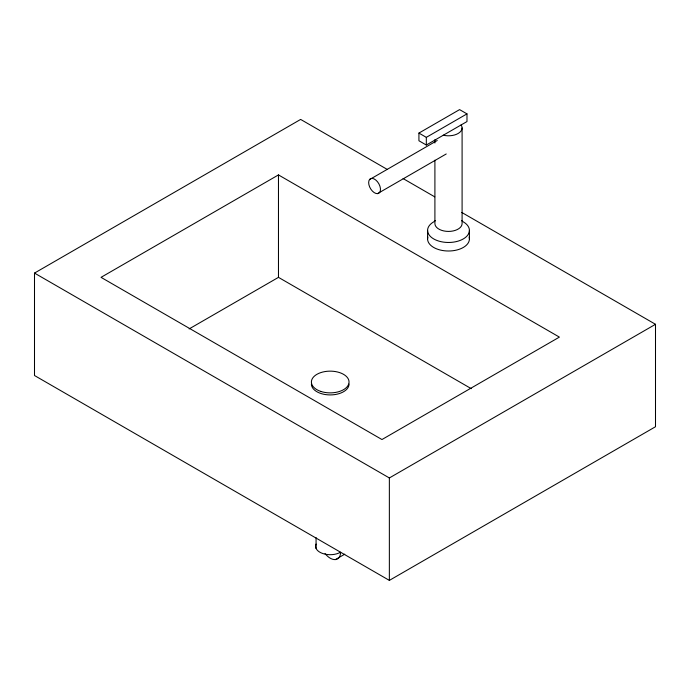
<?xml version="1.0" encoding="UTF-8"?>
<svg xmlns="http://www.w3.org/2000/svg" width="690" height="690" viewBox="0 0 690 690"><rect width="100%" height="100%" fill="white"/><g stroke="black" fill="none" stroke-linecap="round" stroke-linejoin="round"><path stroke-width="1.03" d="M435.442 220.584L433.717 221.861A20.907 12.075 0 0 0 433.717 238.938A20.907 12.075 0 0 0 463.283 238.938A20.907 12.075 0 0 0 463.283 221.861L461.558 220.584M461.774 212.451L655.5 324.3L655.5 426.739L389.358 580.394L34.5 375.515L34.5 273.085L300.642 119.422L387.263 169.43M278.467 174.915L101.033 277.346L381.967 439.539L559.392 337.108L278.467 174.915L278.467 277.354L471.261 388.66M418.925 133.084L459.592 109.607L466.983 113.876L466.983 121.561L426.325 145.029L418.925 140.76L418.925 133.084L426.325 137.353L466.983 113.876M369.452 179.633L437.227 140.501M377.525 193.631A8.366 4.83 60 0 0 377.525 181.798A8.366 4.83 60 0 0 368.658 182.591A8.366 4.83 60 0 0 377.525 193.631L446.232 153.965M189.129 328.923L278.467 277.354M34.5 273.085L389.358 477.954L655.5 324.3M335.392 559.59L344.767 554.173M403.098 178.572L434.76 196.857M469.407 230.4L469.407 238.938M462.093 127.961L462.093 223.569A13.593 7.849 0 0 1 448.5 231.417A13.593 7.849 0 0 1 434.907 223.569L434.907 160.184M434.907 139.777L434.907 143.003M427.593 230.4L427.593 238.938M426.325 137.353L426.325 145.029M389.358 477.954L389.358 580.394M316.072 537.614L316.072 548.438M325.042 553.613A14.637 8.453 60 0 0 340.567 552.224A14.637 8.453 0 0 1 322.894 553.57A14.637 8.453 0 0 1 316.072 544.065M349.037 384.054A18.82 10.867 0 0 1 330.217 394.922A18.82 10.867 0 0 1 311.397 384.054M469.157 237.049A20.907 12.075 0 0 1 448.5 251.005A20.907 12.075 0 0 1 427.843 237.049M461.058 124.959A13.593 7.849 0 0 1 458.108 133.506A13.593 7.849 0 0 1 443.299 135.206M320.807 391.42A18.82 10.867 0 0 0 349.037 382.01A18.82 10.867 0 0 0 320.807 372.6A18.82 10.867 0 0 0 320.807 391.42"/></g></svg>
